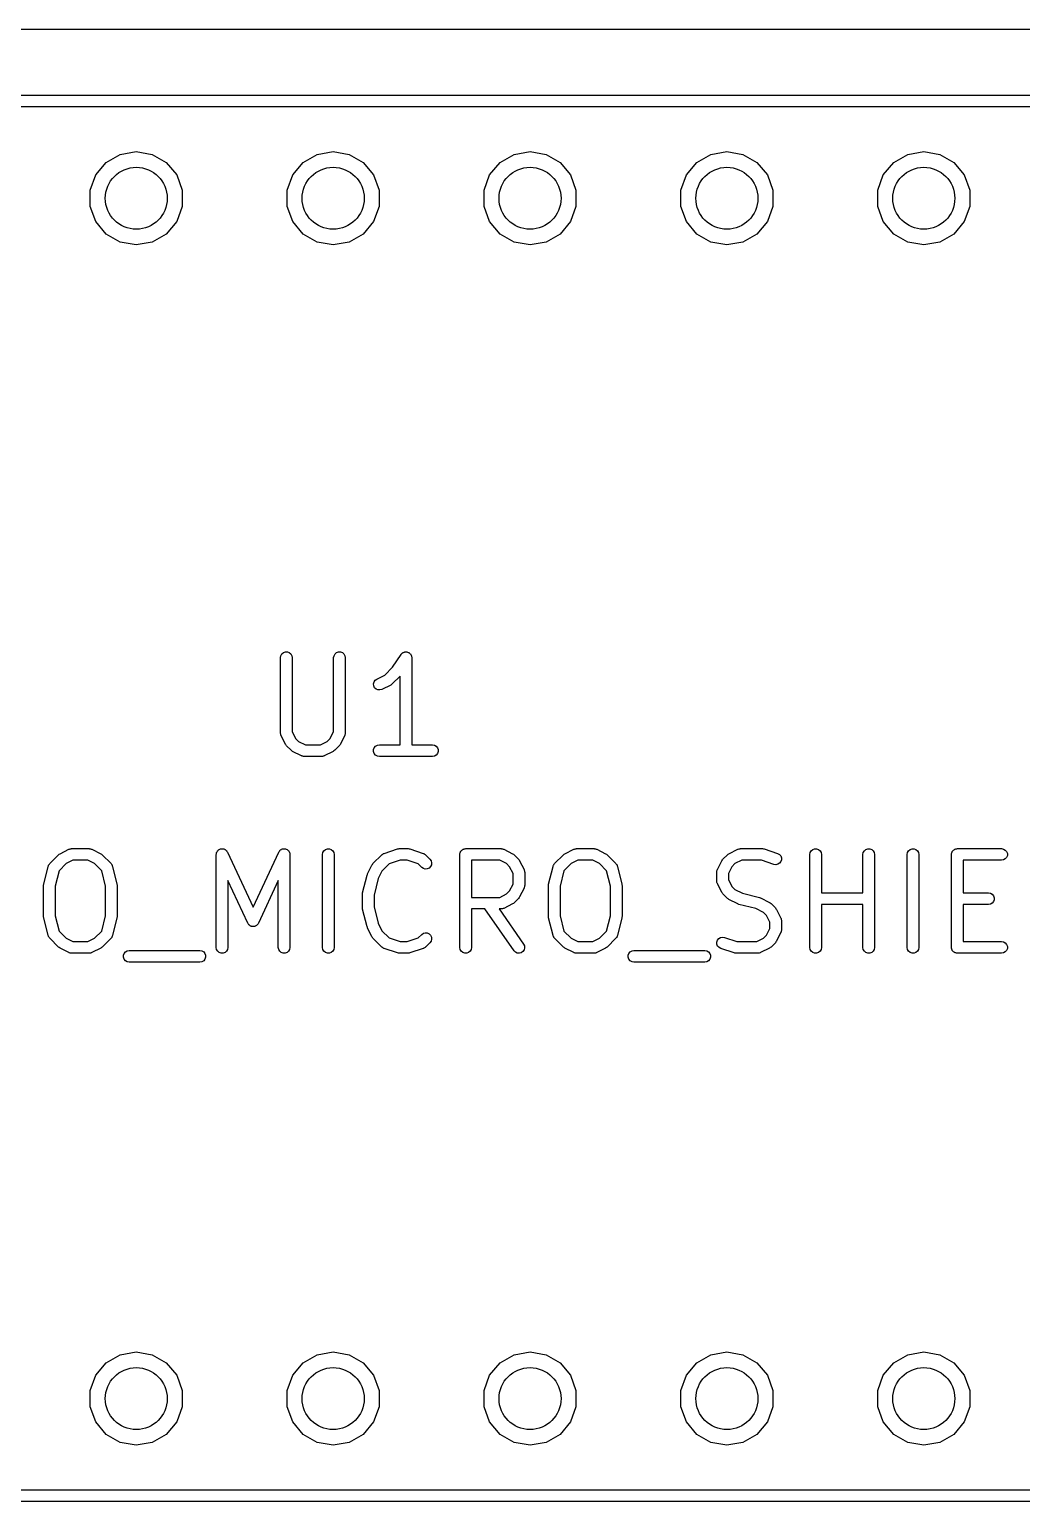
# Model space of a CAD drawing. Header units: millimetres. Extents: x 99 to 267, y 100 to 221.
# Drawn here: x 240.74 to 253.54, y 198.95 to 217.95 of the extents above; entities that cross this region are included whole.
import ezdxf

# ---------------------------------------------------------------- set-up
doc = ezdxf.new("R2010")
doc.units = ezdxf.units.MM
doc.layers.add('BLACK', color=7, linetype='Continuous')
doc.layers.add('PCB', color=4, linetype='Continuous')
doc.layers.get('0').off()

# ---------------------------------------------------------------- blocks, each defined once
blk = doc.blocks.new('PCB外形')
at = {"layer": 'BLACK'}
blk.add_line((202.925, -28.075), (35.5, -28.075), dxfattribs=at)
blk = doc.blocks.new('PCB詳細')
at = {"layer": 'BLACK'}
for p, q in [((154.5, -28.925), (202.5, -28.925)), ((202.425, -29.075), (154.575, -29.075)), ((177.798, -29.9529), (177.933, -29.7926)), ((177.933, -29.7926), (178.114, -29.688)), ((178.114, -29.688), (178.32, -29.6517)), ((178.32, -29.6517), (178.526, -29.688)), ((178.526, -29.688), (178.707, -29.7926)), ((178.707, -29.7926), (178.842, -29.9529)), ((180.338, -29.9529), (180.473, -29.7926)), ((180.473, -29.7926), (180.654, -29.688)), ((180.654, -29.688), (180.86, -29.6517)), ((180.86, -29.6517), (181.066, -29.688)), ((181.066, -29.688), (181.247, -29.7926)), ((181.247, -29.7926), (181.382, -29.9529)), ((182.878, -29.9529), (183.013, -29.7926)), ((183.013, -29.7926), (183.194, -29.688)), ((183.194, -29.688), (183.4, -29.6517)), ((183.4, -29.6517), (183.606, -29.688)), ((183.606, -29.688), (183.787, -29.7926)), ((183.787, -29.7926), (183.922, -29.9529)), ((185.418, -29.9529), (185.553, -29.7926)), ((185.553, -29.7926), (185.734, -29.688)), ((185.734, -29.688), (185.94, -29.6517)), ((185.94, -29.6517), (186.146, -29.688)), ((186.146, -29.688), (186.327, -29.7926)), ((186.327, -29.7926), (186.462, -29.9529)), ((187.958, -29.9529), (188.093, -29.7926)), ((188.093, -29.7926), (188.274, -29.688)), ((188.274, -29.688), (188.48, -29.6517)), ((188.48, -29.6517), (188.686, -29.688)), ((188.686, -29.688), (188.867, -29.7926)), ((188.867, -29.7926), (189.002, -29.9529)), ((177.727, -30.1494), (177.798, -29.9529)), ((178.842, -29.9529), (178.913, -30.1494)), ((180.267, -30.1494), (180.338, -29.9529)), ((181.382, -29.9529), (181.453, -30.1494)), ((182.807, -30.1494), (182.878, -29.9529)), ((183.922, -29.9529), (183.993, -30.1494)), ((185.347, -30.1494), (185.418, -29.9529)), ((186.462, -29.9529), (186.533, -30.1494)), ((187.887, -30.1494), (187.958, -29.9529)), ((189.002, -29.9529), (189.073, -30.1494)), ((177.727, -30.3586), (177.727, -30.1494)), ((178.913, -30.1494), (178.913, -30.3586)), ((180.267, -30.3586), (180.267, -30.1494)), ((181.453, -30.1494), (181.453, -30.3586)), ((182.807, -30.3586), (182.807, -30.1494)), ((183.993, -30.1494), (183.993, -30.3586)), ((185.347, -30.3586), (185.347, -30.1494)), ((186.533, -30.1494), (186.533, -30.3586)), ((187.887, -30.3586), (187.887, -30.1494)), ((189.073, -30.1494), (189.073, -30.3586)), ((177.798, -30.5551), (177.727, -30.3586)), ((178.913, -30.3586), (178.842, -30.5551)), ((180.338, -30.5551), (180.267, -30.3586)), ((181.453, -30.3586), (181.382, -30.5551)), ((182.878, -30.5551), (182.807, -30.3586)), ((183.993, -30.3586), (183.922, -30.5551)), ((185.418, -30.5551), (185.347, -30.3586)), ((186.533, -30.3586), (186.462, -30.5551)), ((187.958, -30.5551), (187.887, -30.3586)), ((189.073, -30.3586), (189.002, -30.5551)), ((177.933, -30.7154), (177.798, -30.5551)), ((178.842, -30.5551), (178.707, -30.7154)), ((180.473, -30.7154), (180.338, -30.5551)), ((181.382, -30.5551), (181.247, -30.7154)), ((183.013, -30.7154), (182.878, -30.5551)), ((183.922, -30.5551), (183.787, -30.7154)), ((185.553, -30.7154), (185.418, -30.5551)), ((186.462, -30.5551), (186.327, -30.7154)), ((188.093, -30.7154), (187.958, -30.5551)), ((189.002, -30.5551), (188.867, -30.7154)), ((178.114, -30.82), (177.933, -30.7154)), ((178.707, -30.7154), (178.526, -30.82)), ((180.654, -30.82), (180.473, -30.7154)), ((181.247, -30.7154), (181.066, -30.82)), ((183.194, -30.82), (183.013, -30.7154)), ((183.787, -30.7154), (183.606, -30.82)), ((185.734, -30.82), (185.553, -30.7154)), ((186.327, -30.7154), (186.146, -30.82)), ((188.274, -30.82), (188.093, -30.7154)), ((188.867, -30.7154), (188.686, -30.82)), ((178.32, -30.8563), (178.114, -30.82)), ((178.526, -30.82), (178.32, -30.8563)), ((180.86, -30.8563), (180.654, -30.82)), ((181.066, -30.82), (180.86, -30.8563)), ((183.4, -30.8563), (183.194, -30.82)), ((183.606, -30.82), (183.4, -30.8563)), ((185.94, -30.8563), (185.734, -30.82)), ((186.146, -30.82), (185.94, -30.8563)), ((188.48, -30.8563), (188.274, -30.82)), ((188.686, -30.82), (188.48, -30.8563)), ((180.181, -36.1829), (180.185, -36.1572)), ((180.181, -37.1543), (180.181, -36.1829)), ((180.185, -36.1572), (180.198, -36.1346)), ((180.198, -36.1346), (180.218, -36.1179)), ((180.218, -36.1179), (180.243, -36.109)), ((180.243, -36.109), (180.269, -36.109)), ((180.269, -36.109), (180.293, -36.1179)), ((180.293, -36.1179), (180.313, -36.1346)), ((180.313, -36.1346), (180.326, -36.1572)), ((180.326, -36.1572), (180.331, -36.1829)), ((180.331, -36.1829), (180.331, -37.1366)), ((180.866, -36.1829), (180.871, -36.1572)), ((180.866, -37.1366), (180.866, -36.1829)), ((180.871, -36.1572), (180.884, -36.1346)), ((180.884, -36.1346), (180.904, -36.1179)), ((180.904, -36.1179), (180.928, -36.109)), ((180.928, -36.109), (180.954, -36.109)), ((180.954, -36.109), (180.979, -36.1179)), ((180.979, -36.1179), (180.999, -36.1346)), ((180.999, -36.1346), (181.012, -36.1572)), ((181.012, -36.1572), (181.016, -36.1829)), ((181.016, -36.1829), (181.016, -37.1543)), ((181.626, -36.3065), (181.736, -36.1413)), ((181.736, -36.1413), (181.739, -36.1382)), ((181.739, -36.1382), (181.741, -36.1346)), ((181.741, -36.1346), (181.748, -36.1289)), ((181.748, -36.1289), (181.754, -36.1224)), ((181.754, -36.1224), (181.758, -36.1206)), ((181.758, -36.1206), (181.761, -36.1179)), ((181.761, -36.1179), (181.769, -36.1148)), ((181.769, -36.1148), (181.778, -36.1109)), ((181.778, -36.1109), (181.782, -36.1104)), ((181.782, -36.1104), (181.786, -36.109)), ((181.786, -36.109), (181.795, -36.109)), ((181.795, -36.109), (181.803, -36.108)), ((181.803, -36.108), (181.807, -36.109)), ((181.807, -36.109), (181.812, -36.109)), ((181.812, -36.109), (181.82, -36.1121)), ((181.82, -36.1121), (181.829, -36.1142)), ((181.829, -36.1142), (181.832, -36.1165)), ((181.832, -36.1165), (181.836, -36.1179)), ((181.836, -36.1179), (181.843, -36.1237)), ((181.843, -36.1237), (181.85, -36.1286)), ((181.85, -36.1286), (181.853, -36.132)), ((181.853, -36.132), (181.856, -36.1346)), ((181.856, -36.1346), (181.861, -36.1424)), ((181.861, -36.1424), (181.866, -36.1496)), ((181.866, -36.1496), (181.867, -36.1536)), ((181.867, -36.1536), (181.869, -36.1572)), ((181.869, -36.1572), (181.871, -36.166)), ((181.871, -36.166), (181.873, -36.1746)), ((181.873, -36.1746), (181.873, -36.1788)), ((181.873, -36.1788), (181.874, -36.1829)), ((181.874, -36.1829), (181.874, -37.3079)), ((181.387, -36.4959), (181.401, -36.4741)), ((181.401, -36.4741), (181.422, -36.4586)), ((181.422, -36.4586), (181.526, -36.4069)), ((181.526, -36.4069), (181.626, -36.3065)), ((181.724, -36.4211), (181.623, -36.5216)), ((181.724, -37.3079), (181.724, -36.4211)), ((181.381, -36.5212), (181.387, -36.4959)), ((181.384, -36.5471), (181.381, -36.5212)), ((181.395, -36.5704), (181.384, -36.5471)), ((181.414, -36.5883), (181.395, -36.5704)), ((181.438, -36.5987), (181.414, -36.5883)), ((181.464, -36.6002), (181.438, -36.5987)), ((181.489, -36.5928), (181.464, -36.6002)), ((181.604, -36.5357), (181.489, -36.5928)), ((181.613, -36.5285), (181.604, -36.5357)), ((181.623, -36.5216), (181.613, -36.5285)), ((180.181, -37.1585), (180.181, -37.1543)), ((180.181, -37.1629), (180.181, -37.1585)), ((180.184, -37.1713), (180.181, -37.1629)), ((180.185, -37.1799), (180.184, -37.1713)), ((180.187, -37.1837), (180.185, -37.1799)), ((180.189, -37.1878), (180.187, -37.1837)), ((180.246, -37.3021), (180.189, -37.1878)), ((180.331, -37.1366), (180.374, -37.2241)), ((180.374, -37.2241), (180.414, -37.2641)), ((180.783, -37.2641), (180.823, -37.2241)), ((180.823, -37.2241), (180.866, -37.1366)), ((181.009, -37.1878), (180.951, -37.3021)), ((181.01, -37.1837), (181.009, -37.1878)), ((181.012, -37.1799), (181.01, -37.1837)), ((181.013, -37.1713), (181.012, -37.1799)), ((181.016, -37.1629), (181.013, -37.1713)), ((181.016, -37.1543), (181.016, -37.1585)), ((181.016, -37.1585), (181.016, -37.1629)), ((180.253, -37.3118), (180.246, -37.3021)), ((180.26, -37.3216), (180.253, -37.3118)), ((180.317, -37.3787), (180.26, -37.3216)), ((180.327, -37.3856), (180.317, -37.3787)), ((180.336, -37.3928), (180.327, -37.3856)), ((180.451, -37.4499), (180.336, -37.3928)), ((180.414, -37.2641), (180.502, -37.3079)), ((180.502, -37.3079), (180.695, -37.3079)), ((180.695, -37.3079), (180.783, -37.2641)), ((180.861, -37.3928), (180.746, -37.4499)), ((180.87, -37.3856), (180.861, -37.3928)), ((180.88, -37.3787), (180.87, -37.3856)), ((180.937, -37.3216), (180.88, -37.3787)), ((180.944, -37.3118), (180.937, -37.3216)), ((180.951, -37.3021), (180.944, -37.3118)), ((181.382, -37.3698), (181.391, -37.3454)), ((181.382, -37.3959), (181.382, -37.3698)), ((181.391, -37.4204), (181.382, -37.3959)), ((181.391, -37.3454), (181.408, -37.3254)), ((181.408, -37.4403), (181.391, -37.4204)), ((181.408, -37.3254), (181.43, -37.3124)), ((181.43, -37.3124), (181.456, -37.3079)), ((181.456, -37.3079), (181.724, -37.3079)), ((181.874, -37.3079), (182.141, -37.3079)), ((182.141, -37.3079), (182.167, -37.3124)), ((182.167, -37.3124), (182.19, -37.3254)), ((182.19, -37.3254), (182.206, -37.3454)), ((182.206, -37.4204), (182.19, -37.4403)), ((182.206, -37.3454), (182.215, -37.3698)), ((182.215, -37.3959), (182.206, -37.4204)), ((182.215, -37.3698), (182.215, -37.3959)), ((180.455, -37.4512), (180.451, -37.4499)), ((180.459, -37.4533), (180.455, -37.4512)), ((180.467, -37.4549), (180.459, -37.4533)), ((180.476, -37.4574), (180.467, -37.4549)), ((180.48, -37.4571), (180.476, -37.4574)), ((180.484, -37.4579), (180.48, -37.4571)), ((180.713, -37.4579), (180.484, -37.4579)), ((180.717, -37.4571), (180.713, -37.4579)), ((180.721, -37.4574), (180.717, -37.4571)), ((180.73, -37.4549), (180.721, -37.4574)), ((180.739, -37.4533), (180.73, -37.4549)), ((180.742, -37.4512), (180.739, -37.4533)), ((180.746, -37.4499), (180.742, -37.4512)), ((181.43, -37.4533), (181.408, -37.4403)), ((181.456, -37.4579), (181.43, -37.4533)), ((182.141, -37.4579), (181.456, -37.4579)), ((182.167, -37.4533), (182.141, -37.4579)), ((182.19, -37.4403), (182.167, -37.4533)), ((177.203, -38.8413), (177.317, -38.727)), ((177.317, -38.727), (177.327, -38.7201)), ((177.327, -38.7201), (177.336, -38.7129)), ((177.336, -38.7129), (177.451, -38.6558)), ((177.451, -38.6558), (177.455, -38.6545)), ((177.455, -38.6545), (177.459, -38.6524)), ((177.459, -38.6524), (177.467, -38.6509)), ((177.467, -38.6509), (177.476, -38.6483)), ((177.476, -38.6483), (177.48, -38.6486)), ((177.48, -38.6486), (177.484, -38.6479)), ((177.484, -38.6479), (177.713, -38.6479)), ((177.713, -38.6479), (177.717, -38.6486)), ((177.717, -38.6486), (177.721, -38.6483)), ((177.721, -38.6483), (177.73, -38.6509)), ((177.73, -38.6509), (177.739, -38.6524)), ((177.739, -38.6524), (177.742, -38.6545)), ((177.742, -38.6545), (177.746, -38.6558)), ((177.746, -38.6558), (177.861, -38.7129)), ((177.861, -38.7129), (177.87, -38.7201)), ((177.87, -38.7201), (177.88, -38.727)), ((177.88, -38.727), (177.994, -38.8413)), ((179.352, -38.7229), (179.354, -38.7132)), ((179.352, -39.9229), (179.352, -38.7229)), ((179.354, -38.7132), (179.355, -38.7035)), ((179.355, -38.7035), (179.356, -38.7005)), ((179.356, -38.7005), (179.357, -38.6972)), ((179.357, -38.6972), (179.362, -38.6887)), ((179.362, -38.6887), (179.366, -38.6799)), ((179.366, -38.6799), (179.368, -38.6775)), ((179.368, -38.6775), (179.37, -38.6746)), ((179.37, -38.6746), (179.377, -38.6684)), ((179.377, -38.6684), (179.384, -38.6614)), ((179.384, -38.6614), (179.387, -38.66)), ((179.387, -38.66), (179.39, -38.6579)), ((179.39, -38.6579), (179.399, -38.6546)), ((179.399, -38.6546), (179.408, -38.6504)), ((179.408, -38.6504), (179.411, -38.6501)), ((179.411, -38.6501), (179.414, -38.649)), ((179.414, -38.649), (179.424, -38.649)), ((179.424, -38.649), (179.434, -38.6481)), ((179.434, -38.6481), (179.437, -38.649)), ((179.437, -38.649), (179.44, -38.649)), ((179.44, -38.649), (179.449, -38.6523)), ((179.449, -38.6523), (179.459, -38.6549)), ((179.459, -38.6549), (179.462, -38.6568)), ((179.462, -38.6568), (179.465, -38.6579)), ((179.465, -38.6579), (179.472, -38.6642)), ((179.472, -38.6642), (179.48, -38.6698)), ((179.48, -38.6698), (179.482, -38.6725)), ((179.482, -38.6725), (179.485, -38.6746)), ((179.485, -38.6746), (179.489, -38.6831)), ((179.489, -38.6831), (179.495, -38.6911)), ((179.495, -38.6911), (179.827, -39.4026)), ((179.827, -39.4026), (180.159, -38.6911)), ((180.159, -38.6911), (180.165, -38.6831)), ((180.165, -38.6831), (180.17, -38.6746)), ((180.17, -38.6746), (180.172, -38.6725)), ((180.172, -38.6725), (180.174, -38.6698)), ((180.174, -38.6698), (180.182, -38.6642)), ((180.182, -38.6642), (180.19, -38.6579)), ((180.19, -38.6579), (180.193, -38.6568)), ((180.193, -38.6568), (180.195, -38.6549)), ((180.195, -38.6549), (180.205, -38.6523)), ((180.205, -38.6523), (180.214, -38.649)), ((180.214, -38.649), (180.217, -38.649)), ((180.217, -38.649), (180.221, -38.6481)), ((180.221, -38.6481), (180.23, -38.649)), ((180.23, -38.649), (180.24, -38.649)), ((180.24, -38.649), (180.243, -38.6501)), ((180.243, -38.6501), (180.247, -38.6504)), ((180.247, -38.6504), (180.255, -38.6546)), ((180.255, -38.6546), (180.265, -38.6579)), ((180.265, -38.6579), (180.267, -38.66)), ((180.267, -38.66), (180.27, -38.6614)), ((180.27, -38.6614), (180.277, -38.6684)), ((180.277, -38.6684), (180.285, -38.6746)), ((180.285, -38.6746), (180.286, -38.6775)), ((180.286, -38.6775), (180.289, -38.6799)), ((180.289, -38.6799), (180.293, -38.6887)), ((180.293, -38.6887), (180.298, -38.6972)), ((180.298, -38.6972), (180.298, -38.7005)), ((180.298, -38.7005), (180.3, -38.7035)), ((180.3, -38.7035), (180.3, -38.7132)), ((180.3, -38.7132), (180.302, -38.7229)), ((180.302, -38.7229), (180.302, -39.9229)), ((180.724, -38.7229), (180.728, -38.6972)), ((180.724, -39.9229), (180.724, -38.7229)), ((180.728, -38.6972), (180.741, -38.6746)), ((180.741, -38.6746), (180.761, -38.6579)), ((180.761, -38.6579), (180.786, -38.649)), ((180.786, -38.649), (180.812, -38.649)), ((180.812, -38.649), (180.836, -38.6579)), ((180.836, -38.6579), (180.856, -38.6746)), ((180.856, -38.6746), (180.869, -38.6972)), ((180.869, -38.6972), (180.874, -38.7229)), ((180.874, -38.7229), (180.874, -39.9229)), ((181.374, -38.8413), (181.488, -38.727)), ((181.488, -38.727), (181.492, -38.7245)), ((181.492, -38.7245), (181.495, -38.7213)), ((181.495, -38.7213), (181.503, -38.7171)), ((181.503, -38.7171), (181.51, -38.712)), ((181.51, -38.712), (181.514, -38.7109)), ((181.514, -38.7109), (181.518, -38.7088)), ((181.518, -38.7088), (181.689, -38.6517)), ((181.689, -38.6517), (181.701, -38.6499)), ((181.701, -38.6499), (181.713, -38.6479)), ((181.713, -38.6479), (181.827, -38.6479)), ((181.827, -38.6479), (181.839, -38.6499)), ((181.839, -38.6499), (181.851, -38.6517)), ((181.851, -38.6517), (182.022, -38.7088)), ((182.022, -38.7088), (182.026, -38.7109)), ((182.026, -38.7109), (182.03, -38.712)), ((182.03, -38.712), (182.037, -38.7171)), ((182.037, -38.7171), (182.045, -38.7213)), ((182.045, -38.7213), (182.048, -38.7245)), ((182.048, -38.7245), (182.052, -38.727)), ((182.052, -38.727), (182.109, -38.7841)), ((182.495, -38.7229), (182.496, -38.7164)), ((182.495, -39.9229), (182.495, -38.7229)), ((182.496, -38.7098), (182.498, -38.7037)), ((182.496, -38.7164), (182.496, -38.7098)), ((182.498, -38.7037), (182.5, -38.6972)), ((182.5, -38.6972), (182.503, -38.6915)), ((182.503, -38.6915), (182.505, -38.6854)), ((182.505, -38.6854), (182.509, -38.6803)), ((182.509, -38.6803), (182.513, -38.6746)), ((182.513, -38.6746), (182.518, -38.6704)), ((182.518, -38.6704), (182.522, -38.6654)), ((182.522, -38.6654), (182.527, -38.6621)), ((182.527, -38.6621), (182.532, -38.6579)), ((182.532, -38.6579), (182.539, -38.6557)), ((182.539, -38.6557), (182.544, -38.6524)), ((182.544, -38.6524), (182.551, -38.6512)), ((182.551, -38.6512), (182.557, -38.649)), ((182.557, -38.649), (182.564, -38.649)), ((182.564, -38.649), (182.57, -38.6479)), ((182.57, -38.6479), (183.027, -38.6479)), ((183.027, -38.6479), (183.031, -38.6486)), ((183.031, -38.6486), (183.036, -38.6483)), ((183.036, -38.6483), (183.044, -38.6509)), ((183.044, -38.6509), (183.053, -38.6524)), ((183.053, -38.6524), (183.057, -38.6545)), ((183.057, -38.6545), (183.061, -38.6558)), ((183.061, -38.6558), (183.175, -38.7129)), ((183.175, -38.7129), (183.185, -38.7201)), ((183.185, -38.7201), (183.194, -38.727)), ((183.194, -38.727), (183.252, -38.7841)), ((183.717, -38.8413), (183.831, -38.727)), ((183.831, -38.727), (183.841, -38.7201)), ((183.841, -38.7201), (183.851, -38.7129)), ((183.851, -38.7129), (183.965, -38.6558)), ((183.965, -38.6558), (183.969, -38.6545)), ((183.969, -38.6545), (183.973, -38.6524)), ((183.973, -38.6524), (183.982, -38.6509)), ((183.982, -38.6509), (183.99, -38.6483)), ((183.99, -38.6483), (183.994, -38.6486)), ((183.994, -38.6486), (183.999, -38.6479)), ((183.999, -38.6479), (184.227, -38.6479)), ((184.227, -38.6479), (184.231, -38.6486)), ((184.231, -38.6486), (184.236, -38.6483)), ((184.236, -38.6483), (184.244, -38.6509)), ((184.244, -38.6509), (184.253, -38.6524)), ((184.253, -38.6524), (184.257, -38.6545)), ((184.257, -38.6545), (184.261, -38.6558)), ((184.261, -38.6558), (184.375, -38.7129)), ((184.375, -38.7129), (184.385, -38.7201)), ((184.385, -38.7201), (184.394, -38.727)), ((184.394, -38.727), (184.509, -38.8413)), ((185.888, -38.7841), (185.946, -38.727)), ((185.946, -38.727), (185.955, -38.7201)), ((185.955, -38.7201), (185.965, -38.7129)), ((185.965, -38.7129), (186.079, -38.6558)), ((186.079, -38.6558), (186.083, -38.6545)), ((186.083, -38.6545), (186.087, -38.6524)), ((186.087, -38.6524), (186.096, -38.6509)), ((186.096, -38.6509), (186.104, -38.6483)), ((186.104, -38.6483), (186.109, -38.6486)), ((186.109, -38.6486), (186.113, -38.6479)), ((186.113, -38.6479), (186.399, -38.6479)), ((186.399, -38.6479), (186.41, -38.6499)), ((186.41, -38.6499), (186.422, -38.6517)), ((186.422, -38.6517), (186.594, -38.7088)), ((186.594, -38.7088), (186.617, -38.7213)), ((186.617, -38.7213), (186.634, -38.7407)), ((186.634, -38.7407), (186.643, -38.765)), ((187.009, -38.7229), (187.014, -38.6972)), ((187.009, -39.9229), (187.009, -38.7229)), ((187.014, -38.6972), (187.027, -38.6746)), ((187.027, -38.6746), (187.047, -38.6579)), ((187.047, -38.6579), (187.071, -38.649)), ((187.071, -38.649), (187.097, -38.649)), ((187.097, -38.649), (187.122, -38.6579)), ((187.122, -38.6579), (187.142, -38.6746)), ((187.142, -38.6746), (187.155, -38.6972)), ((187.155, -38.6972), (187.159, -38.7229)), ((187.159, -38.7229), (187.159, -39.2193)), ((187.695, -38.7229), (187.7, -38.6972)), ((187.695, -39.2193), (187.695, -38.7229)), ((187.7, -38.6972), (187.713, -38.6746)), ((187.713, -38.6746), (187.733, -38.6579)), ((187.733, -38.6579), (187.757, -38.649)), ((187.757, -38.649), (187.783, -38.649)), ((187.783, -38.649), (187.808, -38.6579)), ((187.808, -38.6579), (187.827, -38.6746)), ((187.827, -38.6746), (187.84, -38.6972)), ((187.84, -38.6972), (187.845, -38.7229)), ((187.845, -38.7229), (187.845, -39.9229)), ((188.266, -38.7229), (188.271, -38.6972)), ((188.266, -39.9229), (188.266, -38.7229)), ((188.271, -38.6972), (188.284, -38.6746)), ((188.284, -38.6746), (188.304, -38.6579)), ((188.304, -38.6579), (188.328, -38.649)), ((188.328, -38.649), (188.354, -38.649)), ((188.354, -38.649), (188.379, -38.6579)), ((188.379, -38.6579), (188.399, -38.6746)), ((188.399, -38.6746), (188.412, -38.6972)), ((188.412, -38.6972), (188.416, -38.7229)), ((188.416, -38.7229), (188.416, -39.9229)), ((188.838, -38.7229), (188.839, -38.7164)), ((188.838, -39.9229), (188.838, -38.7229)), ((188.839, -38.7098), (188.841, -38.7037)), ((188.839, -38.7164), (188.839, -38.7098)), ((188.841, -38.7037), (188.842, -38.6972)), ((188.842, -38.6972), (188.846, -38.6915)), ((188.846, -38.6915), (188.848, -38.6854)), ((188.848, -38.6854), (188.852, -38.6803)), ((188.852, -38.6803), (188.855, -38.6746)), ((188.855, -38.6746), (188.86, -38.6704)), ((188.86, -38.6704), (188.865, -38.6654)), ((188.865, -38.6654), (188.87, -38.6621)), ((188.87, -38.6621), (188.875, -38.6579)), ((188.875, -38.6579), (188.882, -38.6557)), ((188.882, -38.6557), (188.887, -38.6524)), ((188.887, -38.6524), (188.894, -38.6512)), ((188.894, -38.6512), (188.9, -38.649)), ((188.9, -38.649), (188.906, -38.649)), ((188.906, -38.649), (188.913, -38.6479)), ((188.913, -38.6479), (189.484, -38.6479)), ((189.484, -38.6479), (189.51, -38.6524)), ((189.51, -38.6524), (189.532, -38.6654)), ((189.532, -38.6654), (189.549, -38.6854)), ((189.549, -38.6854), (189.558, -38.7098)), ((189.558, -38.7359), (189.549, -38.7604)), ((189.558, -38.7098), (189.558, -38.7359)), ((177.126, -39.1047), (177.183, -38.8761)), ((177.183, -38.8761), (177.186, -38.8695)), ((177.186, -38.8695), (177.188, -38.8626)), ((177.188, -38.8626), (177.191, -38.8577)), ((177.191, -38.8577), (177.194, -38.8523)), ((177.194, -38.8523), (177.199, -38.8471)), ((177.199, -38.8471), (177.203, -38.8413)), ((177.323, -38.9326), (177.274, -39.1321)), ((177.414, -38.8416), (177.323, -38.9326)), ((177.502, -38.7979), (177.414, -38.8416)), ((177.695, -38.7979), (177.502, -38.7979)), ((177.783, -38.8416), (177.695, -38.7979)), ((177.874, -38.9326), (177.783, -38.8416)), ((177.924, -39.1321), (177.874, -38.9326)), ((177.994, -38.8413), (177.999, -38.8471)), ((177.999, -38.8471), (178.004, -38.8523)), ((178.004, -38.8523), (178.006, -38.8577)), ((178.006, -38.8577), (178.009, -38.8626)), ((178.009, -38.8626), (178.011, -38.8695)), ((178.011, -38.8695), (178.014, -38.8761)), ((178.014, -38.8761), (178.071, -39.1047)), ((181.303, -38.975), (181.36, -38.8607)), ((181.36, -38.8607), (181.367, -38.8511)), ((181.367, -38.8511), (181.374, -38.8413)), ((181.489, -38.9387), (181.441, -39.0347)), ((181.582, -38.8456), (181.489, -38.9387)), ((181.725, -38.7979), (181.582, -38.8456)), ((181.815, -38.7979), (181.725, -38.7979)), ((181.958, -38.8456), (181.815, -38.7979)), ((182.003, -38.8902), (181.958, -38.8456)), ((182.024, -38.9051), (182.003, -38.8902)), ((182.049, -38.9119), (182.024, -38.9051)), ((182.075, -38.9096), (182.049, -38.9119)), ((182.099, -38.8986), (182.075, -38.9096)), ((182.117, -38.8802), (182.099, -38.8986)), ((182.109, -38.7841), (182.124, -38.8054)), ((182.128, -38.8566), (182.117, -38.8802)), ((182.124, -38.8054), (182.13, -38.8306)), ((182.13, -38.8306), (182.128, -38.8566)), ((182.645, -38.7979), (182.645, -39.2764)), ((183.009, -38.7979), (182.645, -38.7979)), ((183.097, -38.8416), (183.009, -38.7979)), ((183.137, -38.8816), (183.097, -38.8416)), ((183.181, -38.9691), (183.137, -38.8816)), ((183.252, -38.7841), (183.258, -38.7939)), ((183.258, -38.7939), (183.266, -38.8036)), ((183.266, -38.8036), (183.323, -38.9179)), ((183.323, -38.9179), (183.324, -38.922)), ((183.324, -38.922), (183.326, -38.9258)), ((183.326, -38.9258), (183.328, -38.9344)), ((183.328, -38.9344), (183.33, -38.9429)), ((183.33, -38.9429), (183.33, -38.9472)), ((183.33, -38.9472), (183.331, -38.9514)), ((183.64, -39.1047), (183.697, -38.8761)), ((183.697, -38.8761), (183.7, -38.8695)), ((183.7, -38.8695), (183.702, -38.8626)), ((183.702, -38.8626), (183.705, -38.8577)), ((183.705, -38.8577), (183.708, -38.8523)), ((183.708, -38.8523), (183.713, -38.8471)), ((183.713, -38.8471), (183.717, -38.8413)), ((183.838, -38.9326), (183.788, -39.1321)), ((183.929, -38.8416), (183.838, -38.9326)), ((184.016, -38.7979), (183.929, -38.8416)), ((184.209, -38.7979), (184.016, -38.7979)), ((184.297, -38.8416), (184.209, -38.7979)), ((184.388, -38.9326), (184.297, -38.8416)), ((184.438, -39.1321), (184.388, -38.9326)), ((184.509, -38.8413), (184.513, -38.8471)), ((184.513, -38.8471), (184.518, -38.8523)), ((184.518, -38.8523), (184.52, -38.8577)), ((184.52, -38.8577), (184.524, -38.8626)), ((184.524, -38.8626), (184.526, -38.8695)), ((184.526, -38.8695), (184.528, -38.8761)), ((184.528, -38.8761), (184.586, -39.1047)), ((185.809, -38.9514), (185.81, -38.9472)), ((185.81, -38.9429), (185.812, -38.9344)), ((185.81, -38.9472), (185.81, -38.9429)), ((185.812, -38.9344), (185.814, -38.9258)), ((185.814, -38.9258), (185.816, -38.922)), ((185.816, -38.922), (185.817, -38.9179)), ((185.817, -38.9179), (185.874, -38.8036)), ((185.874, -38.8036), (185.882, -38.794)), ((185.882, -38.794), (185.888, -38.7841)), ((186.003, -38.8816), (185.959, -38.9691)), ((186.043, -38.8416), (186.003, -38.8816)), ((186.131, -38.7979), (186.043, -38.8416)), ((186.386, -38.7979), (186.131, -38.7979)), ((186.546, -38.8512), (186.386, -38.7979)), ((186.572, -38.855), (186.546, -38.8512)), ((186.598, -38.8498), (186.572, -38.855)), ((186.62, -38.8361), (186.598, -38.8498)), ((186.636, -38.8157), (186.62, -38.8361)), ((186.644, -38.791), (186.636, -38.8157)), ((186.643, -38.765), (186.644, -38.791)), ((189.484, -38.7979), (188.988, -38.7979)), ((188.988, -38.7979), (188.988, -39.2193)), ((189.51, -38.7933), (189.484, -38.7979)), ((189.532, -38.7803), (189.51, -38.7933)), ((189.549, -38.7604), (189.532, -38.7803)), ((177.124, -39.1229), (177.125, -39.1138)), ((177.124, -39.5229), (177.124, -39.1229)), ((177.125, -39.1138), (177.126, -39.1047)), ((177.274, -39.1321), (177.274, -39.5136)), ((177.924, -39.5136), (177.924, -39.1321)), ((178.071, -39.1047), (178.072, -39.1138)), ((178.072, -39.1138), (178.074, -39.1229)), ((178.074, -39.1229), (178.074, -39.5229)), ((179.759, -39.6117), (179.502, -39.0609)), ((179.502, -39.0609), (179.502, -39.9229)), ((180.152, -39.0609), (179.895, -39.6117)), ((180.152, -39.9229), (180.152, -39.0609)), ((181.24, -39.219), (181.297, -38.9904)), ((181.297, -38.9904), (181.301, -38.9829)), ((181.301, -38.9829), (181.303, -38.975)), ((181.441, -39.0347), (181.388, -39.2464)), ((183.137, -39.1927), (183.181, -39.1052)), ((183.181, -39.1052), (183.181, -38.9691)), ((183.328, -39.1399), (183.326, -39.1485)), ((183.33, -39.1314), (183.328, -39.1399)), ((183.331, -39.1229), (183.33, -39.1271)), ((183.33, -39.1271), (183.33, -39.1314)), ((183.331, -38.9514), (183.331, -39.1229)), ((183.638, -39.1229), (183.639, -39.1138)), ((183.638, -39.5229), (183.638, -39.1229)), ((183.639, -39.1138), (183.64, -39.1047)), ((183.788, -39.1321), (183.788, -39.5136)), ((184.438, -39.5136), (184.438, -39.1321)), ((184.586, -39.1047), (184.586, -39.1138)), ((184.586, -39.1138), (184.588, -39.1229)), ((184.588, -39.1229), (184.588, -39.5229)), ((185.809, -39.0657), (185.809, -38.9514)), ((185.81, -39.07), (185.809, -39.0657)), ((185.81, -39.0743), (185.81, -39.07)), ((185.812, -39.0827), (185.81, -39.0743)), ((185.814, -39.0914), (185.812, -39.0827)), ((185.816, -39.0951), (185.814, -39.0914)), ((185.817, -39.0993), (185.816, -39.0951)), ((185.874, -39.2135), (185.817, -39.0993)), ((185.959, -38.9691), (185.959, -39.048)), ((185.959, -39.048), (186.003, -39.1356)), ((186.003, -39.1356), (186.043, -39.1755)), ((181.238, -39.2371), (181.239, -39.2281)), ((181.238, -39.4086), (181.238, -39.2371)), ((181.239, -39.2281), (181.24, -39.219)), ((181.388, -39.2464), (181.388, -39.3993)), ((182.645, -39.2764), (183.009, -39.2764)), ((183.009, -39.2764), (183.097, -39.2326)), ((183.097, -39.2326), (183.137, -39.1927)), ((183.252, -39.2902), (183.194, -39.3473)), ((183.258, -39.2803), (183.252, -39.2902)), ((183.266, -39.2707), (183.258, -39.2803)), ((183.323, -39.1564), (183.266, -39.2707)), ((183.324, -39.1523), (183.323, -39.1564)), ((183.326, -39.1485), (183.324, -39.1523)), ((185.882, -39.2232), (185.874, -39.2135)), ((185.888, -39.233), (185.882, -39.2232)), ((185.946, -39.2902), (185.888, -39.233)), ((185.955, -39.2971), (185.946, -39.2902)), ((185.965, -39.3042), (185.955, -39.2971)), ((186.079, -39.3614), (185.965, -39.3042)), ((186.043, -39.1755), (186.139, -39.2235)), ((186.139, -39.2235), (186.36, -39.2787)), ((186.36, -39.2787), (186.367, -39.282)), ((186.367, -39.282), (186.375, -39.2843)), ((186.375, -39.2843), (186.489, -39.3415)), ((187.159, -39.2193), (187.695, -39.2193)), ((188.988, -39.2193), (189.313, -39.2193)), ((189.313, -39.2193), (189.339, -39.2238)), ((189.339, -39.2238), (189.361, -39.2368)), ((189.361, -39.2368), (189.378, -39.2568)), ((189.378, -39.2568), (189.387, -39.2813)), ((189.387, -39.3073), (189.378, -39.3318)), ((189.387, -39.2813), (189.387, -39.3073)), ((177.274, -39.5136), (177.323, -39.7131)), ((177.874, -39.7131), (177.924, -39.5136)), ((181.239, -39.4176), (181.238, -39.4086)), ((181.24, -39.4268), (181.239, -39.4176)), ((181.297, -39.6553), (181.24, -39.4268)), ((181.388, -39.3993), (181.441, -39.611)), ((182.817, -39.4264), (182.645, -39.4264)), ((182.645, -39.4264), (182.645, -39.9229)), ((183.194, -39.9659), (182.817, -39.4264)), ((183.027, -39.4264), (183, -39.4264)), ((183, -39.4264), (183.317, -39.8798)), ((183.031, -39.4257), (183.027, -39.4264)), ((183.036, -39.4259), (183.031, -39.4257)), ((183.044, -39.4234), (183.036, -39.4259)), ((183.053, -39.4219), (183.044, -39.4234)), ((183.057, -39.4197), (183.053, -39.4219)), ((183.061, -39.4185), (183.057, -39.4197)), ((183.175, -39.3614), (183.061, -39.4185)), ((183.185, -39.3542), (183.175, -39.3614)), ((183.194, -39.3473), (183.185, -39.3542)), ((183.788, -39.5136), (183.838, -39.7131)), ((184.388, -39.7131), (184.438, -39.5136)), ((186.087, -39.3637), (186.079, -39.3614)), ((186.095, -39.367), (186.087, -39.3637)), ((186.315, -39.4222), (186.095, -39.367)), ((186.411, -39.4702), (186.315, -39.4222)), ((186.451, -39.5101), (186.411, -39.4702)), ((186.495, -39.5977), (186.451, -39.5101)), ((186.489, -39.3415), (186.499, -39.3486)), ((186.499, -39.3486), (186.509, -39.3555)), ((186.509, -39.3555), (186.566, -39.4127)), ((186.566, -39.4127), (186.573, -39.4225)), ((186.573, -39.4225), (186.58, -39.4322)), ((186.58, -39.4322), (186.637, -39.5465)), ((187.695, -39.3693), (187.159, -39.3693)), ((187.159, -39.3693), (187.159, -39.9229)), ((187.695, -39.9229), (187.695, -39.3693)), ((189.313, -39.3693), (188.988, -39.3693)), ((188.988, -39.3693), (188.988, -39.8479)), ((189.339, -39.3648), (189.313, -39.3693)), ((189.361, -39.3517), (189.339, -39.3648)), ((189.378, -39.3318), (189.361, -39.3517)), ((177.125, -39.5319), (177.124, -39.5229)), ((177.126, -39.541), (177.125, -39.5319)), ((177.183, -39.7696), (177.126, -39.541)), ((178.071, -39.541), (178.014, -39.7696)), ((178.072, -39.5319), (178.071, -39.541)), ((178.074, -39.5229), (178.072, -39.5319)), ((179.763, -39.6171), (179.759, -39.6117)), ((179.766, -39.623), (179.763, -39.6171)), ((179.77, -39.6277), (179.766, -39.623)), ((179.774, -39.633), (179.77, -39.6277)), ((179.779, -39.6368), (179.774, -39.633)), ((179.784, -39.6414), (179.779, -39.6368)), ((179.79, -39.6442), (179.784, -39.6414)), ((179.795, -39.648), (179.79, -39.6442)), ((179.802, -39.6497), (179.795, -39.648)), ((179.808, -39.6524), (179.802, -39.6497)), ((179.814, -39.653), (179.808, -39.6524)), ((179.821, -39.6547), (179.814, -39.653)), ((179.827, -39.6541), (179.821, -39.6547)), ((179.834, -39.6547), (179.827, -39.6541)), ((179.84, -39.653), (179.834, -39.6547)), ((179.847, -39.6524), (179.84, -39.653)), ((179.853, -39.6497), (179.847, -39.6524)), ((179.859, -39.648), (179.853, -39.6497)), ((179.864, -39.6442), (179.859, -39.648)), ((179.87, -39.6414), (179.864, -39.6442)), ((179.875, -39.6368), (179.87, -39.6414)), ((179.88, -39.633), (179.875, -39.6368)), ((179.884, -39.6277), (179.88, -39.633)), ((179.889, -39.623), (179.884, -39.6277)), ((179.891, -39.6171), (179.889, -39.623)), ((179.895, -39.6117), (179.891, -39.6171)), ((181.301, -39.6628), (181.297, -39.6553)), ((181.303, -39.6707), (181.301, -39.6628)), ((181.36, -39.785), (181.303, -39.6707)), ((181.441, -39.611), (181.489, -39.707)), ((181.489, -39.707), (181.582, -39.8002)), ((183.639, -39.5319), (183.638, -39.5229)), ((183.64, -39.541), (183.639, -39.5319)), ((183.697, -39.7696), (183.64, -39.541)), ((184.586, -39.541), (184.528, -39.7696)), ((184.588, -39.5229), (184.586, -39.5319)), ((184.586, -39.5319), (184.586, -39.541)), ((186.451, -39.7641), (186.495, -39.6766)), ((186.495, -39.6766), (186.495, -39.5977)), ((186.637, -39.5465), (186.638, -39.5506)), ((186.638, -39.5506), (186.64, -39.5543)), ((186.64, -39.5543), (186.642, -39.563)), ((186.642, -39.563), (186.645, -39.5714)), ((186.645, -39.7029), (186.642, -39.7113)), ((186.645, -39.5714), (186.644, -39.5757)), ((186.644, -39.5757), (186.645, -39.58)), ((186.645, -39.6943), (186.644, -39.6985)), ((186.644, -39.6985), (186.645, -39.7029)), ((186.645, -39.58), (186.645, -39.6943)), ((177.186, -39.7762), (177.183, -39.7696)), ((177.188, -39.7831), (177.186, -39.7762)), ((177.191, -39.788), (177.188, -39.7831)), ((177.194, -39.7934), (177.191, -39.788)), ((177.199, -39.7986), (177.194, -39.7934)), ((177.203, -39.8045), (177.199, -39.7986)), ((177.317, -39.9187), (177.203, -39.8045)), ((177.323, -39.7131), (177.414, -39.8041)), ((177.414, -39.8041), (177.502, -39.8479)), ((177.502, -39.8479), (177.695, -39.8479)), ((177.695, -39.8479), (177.783, -39.8041)), ((177.783, -39.8041), (177.874, -39.7131)), ((177.994, -39.8045), (177.88, -39.9187)), ((177.999, -39.7986), (177.994, -39.8045)), ((178.004, -39.7934), (177.999, -39.7986)), ((178.006, -39.788), (178.004, -39.7934)), ((178.009, -39.7831), (178.006, -39.788)), ((178.011, -39.7762), (178.009, -39.7831)), ((178.014, -39.7696), (178.011, -39.7762)), ((181.367, -39.7946), (181.36, -39.785)), ((181.374, -39.8045), (181.367, -39.7946)), ((181.488, -39.9187), (181.374, -39.8045)), ((181.582, -39.8002), (181.725, -39.8479)), ((181.725, -39.8479), (181.815, -39.8479)), ((181.815, -39.8479), (181.958, -39.8002)), ((181.958, -39.8002), (182.003, -39.7555)), ((182.003, -39.7555), (182.024, -39.7406)), ((182.024, -39.7406), (182.049, -39.7339)), ((182.049, -39.7339), (182.075, -39.7361)), ((182.109, -39.8616), (182.052, -39.9187)), ((182.075, -39.7361), (182.099, -39.7471)), ((182.099, -39.7471), (182.117, -39.7656)), ((182.124, -39.8403), (182.109, -39.8616)), ((182.117, -39.7656), (182.128, -39.7892)), ((182.13, -39.8151), (182.124, -39.8403)), ((182.128, -39.7892), (182.13, -39.8151)), ((183.317, -39.8798), (183.328, -39.9035)), ((183.7, -39.7762), (183.697, -39.7696)), ((183.702, -39.7831), (183.7, -39.7762)), ((183.705, -39.788), (183.702, -39.7831)), ((183.708, -39.7934), (183.705, -39.788)), ((183.713, -39.7986), (183.708, -39.7934)), ((183.717, -39.8045), (183.713, -39.7986)), ((183.831, -39.9187), (183.717, -39.8045)), ((183.838, -39.7131), (183.929, -39.8041)), ((183.929, -39.8041), (184.016, -39.8479)), ((184.016, -39.8479), (184.209, -39.8479)), ((184.209, -39.8479), (184.297, -39.8041)), ((184.297, -39.8041), (184.388, -39.7131)), ((184.509, -39.8045), (184.394, -39.9187)), ((184.513, -39.7986), (184.509, -39.8045)), ((184.518, -39.7934), (184.513, -39.7986)), ((184.52, -39.788), (184.518, -39.7934)), ((184.524, -39.7831), (184.52, -39.788)), ((184.526, -39.7762), (184.524, -39.7831)), ((184.528, -39.7696), (184.526, -39.7762)), ((185.81, -39.8547), (185.818, -39.83)), ((185.811, -39.8807), (185.81, -39.8547)), ((185.82, -39.905), (185.811, -39.8807)), ((185.818, -39.83), (185.835, -39.8096)), ((185.835, -39.8096), (185.857, -39.796)), ((185.857, -39.796), (185.882, -39.7907)), ((185.882, -39.7907), (185.908, -39.7946)), ((185.908, -39.7946), (186.068, -39.8479)), ((186.068, -39.8479), (186.324, -39.8479)), ((186.324, -39.8479), (186.411, -39.8041)), ((186.411, -39.8041), (186.451, -39.7641)), ((186.566, -39.8616), (186.509, -39.9187)), ((186.573, -39.8518), (186.566, -39.8616)), ((186.58, -39.8421), (186.573, -39.8518)), ((186.637, -39.7278), (186.58, -39.8421)), ((186.638, -39.7237), (186.637, -39.7278)), ((186.64, -39.7199), (186.638, -39.7237)), ((186.642, -39.7113), (186.64, -39.7199)), ((188.988, -39.8479), (189.484, -39.8479)), ((189.484, -39.8479), (189.51, -39.8524)), ((189.51, -39.8524), (189.532, -39.8654)), ((189.532, -39.8654), (189.549, -39.8854)), ((189.549, -39.8854), (189.558, -39.9098)), ((177.327, -39.9256), (177.317, -39.9187)), ((177.336, -39.9328), (177.327, -39.9256)), ((177.451, -39.9899), (177.336, -39.9328)), ((177.455, -39.9912), (177.451, -39.9899)), ((177.459, -39.9933), (177.455, -39.9912)), ((177.467, -39.9949), (177.459, -39.9933)), ((177.476, -39.9974), (177.467, -39.9949)), ((177.48, -39.9971), (177.476, -39.9974)), ((177.484, -39.9979), (177.48, -39.9971)), ((177.713, -39.9979), (177.484, -39.9979)), ((177.717, -39.9971), (177.713, -39.9979)), ((177.721, -39.9974), (177.717, -39.9971)), ((177.73, -39.9949), (177.721, -39.9974)), ((177.739, -39.9933), (177.73, -39.9949)), ((177.742, -39.9912), (177.739, -39.9933)), ((177.746, -39.9899), (177.742, -39.9912)), ((177.861, -39.9328), (177.746, -39.9899)), ((177.87, -39.9256), (177.861, -39.9328)), ((177.88, -39.9187), (177.87, -39.9256)), ((178.153, -40.0241), (178.162, -39.9996)), ((178.153, -40.0502), (178.153, -40.0241)), ((178.162, -40.0746), (178.153, -40.0502)), ((178.162, -39.9996), (178.179, -39.9797)), ((178.179, -40.0946), (178.162, -40.0746)), ((178.179, -39.9797), (178.201, -39.9667)), ((178.201, -39.9667), (178.227, -39.9621)), ((178.227, -39.9621), (179.141, -39.9621)), ((179.141, -39.9621), (179.167, -39.9667)), ((179.167, -39.9667), (179.19, -39.9797)), ((179.19, -39.9797), (179.206, -39.9996)), ((179.206, -40.0746), (179.19, -40.0946)), ((179.206, -39.9996), (179.215, -40.0241)), ((179.215, -40.0502), (179.206, -40.0746)), ((179.215, -40.0241), (179.215, -40.0502)), ((179.357, -39.9485), (179.352, -39.9229)), ((179.37, -39.9711), (179.357, -39.9485)), ((179.39, -39.9878), (179.37, -39.9711)), ((179.414, -39.9967), (179.39, -39.9878)), ((179.44, -39.9967), (179.414, -39.9967)), ((179.465, -39.9878), (179.44, -39.9967)), ((179.485, -39.9711), (179.465, -39.9878)), ((179.498, -39.9485), (179.485, -39.9711)), ((179.502, -39.9229), (179.498, -39.9485)), ((180.157, -39.9485), (180.152, -39.9229)), ((180.17, -39.9711), (180.157, -39.9485)), ((180.19, -39.9878), (180.17, -39.9711)), ((180.214, -39.9967), (180.19, -39.9878)), ((180.24, -39.9967), (180.214, -39.9967)), ((180.265, -39.9878), (180.24, -39.9967)), ((180.285, -39.9711), (180.265, -39.9878)), ((180.298, -39.9485), (180.285, -39.9711)), ((180.302, -39.9229), (180.298, -39.9485)), ((180.728, -39.9485), (180.724, -39.9229)), ((180.741, -39.9711), (180.728, -39.9485)), ((180.761, -39.9878), (180.741, -39.9711)), ((180.786, -39.9967), (180.761, -39.9878)), ((180.812, -39.9967), (180.786, -39.9967)), ((180.836, -39.9878), (180.812, -39.9967)), ((180.856, -39.9711), (180.836, -39.9878)), ((180.869, -39.9485), (180.856, -39.9711)), ((180.874, -39.9229), (180.869, -39.9485)), ((181.492, -39.9212), (181.488, -39.9187)), ((181.495, -39.9245), (181.492, -39.9212)), ((181.503, -39.9286), (181.495, -39.9245)), ((181.51, -39.9337), (181.503, -39.9286)), ((181.514, -39.9348), (181.51, -39.9337)), ((181.518, -39.9369), (181.514, -39.9348)), ((181.689, -39.994), (181.518, -39.9369)), ((181.701, -39.9958), (181.689, -39.994)), ((181.713, -39.9979), (181.701, -39.9958)), ((181.827, -39.9979), (181.713, -39.9979)), ((181.839, -39.9958), (181.827, -39.9979)), ((181.851, -39.994), (181.839, -39.9958)), ((182.022, -39.9369), (181.851, -39.994)), ((182.026, -39.9348), (182.022, -39.9369)), ((182.03, -39.9337), (182.026, -39.9348)), ((182.037, -39.9286), (182.03, -39.9337)), ((182.045, -39.9245), (182.037, -39.9286)), ((182.048, -39.9212), (182.045, -39.9245)), ((182.052, -39.9187), (182.048, -39.9212)), ((182.5, -39.9485), (182.495, -39.9229)), ((182.513, -39.9711), (182.5, -39.9485)), ((182.532, -39.9878), (182.513, -39.9711)), ((182.557, -39.9967), (182.532, -39.9878)), ((182.583, -39.9967), (182.557, -39.9967)), ((182.607, -39.9878), (182.583, -39.9967)), ((182.627, -39.9711), (182.607, -39.9878)), ((182.64, -39.9485), (182.627, -39.9711)), ((182.645, -39.9229), (182.64, -39.9485)), ((183.213, -39.9843), (183.194, -39.9659)), ((183.236, -39.9953), (183.213, -39.9843)), ((183.262, -39.9976), (183.236, -39.9953)), ((183.287, -39.9908), (183.262, -39.9976)), ((183.309, -39.9759), (183.287, -39.9908)), ((183.324, -39.9546), (183.309, -39.9759)), ((183.33, -39.9294), (183.324, -39.9546)), ((183.328, -39.9035), (183.33, -39.9294)), ((183.841, -39.9256), (183.831, -39.9187)), ((183.851, -39.9328), (183.841, -39.9256)), ((183.965, -39.9899), (183.851, -39.9328)), ((183.969, -39.9912), (183.965, -39.9899)), ((183.973, -39.9933), (183.969, -39.9912)), ((183.982, -39.9949), (183.973, -39.9933)), ((183.99, -39.9974), (183.982, -39.9949)), ((183.994, -39.9971), (183.99, -39.9974)), ((183.999, -39.9979), (183.994, -39.9971)), ((184.227, -39.9979), (183.999, -39.9979)), ((184.231, -39.9971), (184.227, -39.9979)), ((184.236, -39.9974), (184.231, -39.9971)), ((184.244, -39.9949), (184.236, -39.9974)), ((184.253, -39.9933), (184.244, -39.9949)), ((184.257, -39.9912), (184.253, -39.9933)), ((184.261, -39.9899), (184.257, -39.9912)), ((184.375, -39.9328), (184.261, -39.9899)), ((184.385, -39.9256), (184.375, -39.9328)), ((184.394, -39.9187), (184.385, -39.9256)), ((184.668, -40.0241), (184.676, -39.9996)), ((184.668, -40.0502), (184.668, -40.0241)), ((184.676, -40.0746), (184.668, -40.0502)), ((184.676, -39.9996), (184.693, -39.9797)), ((184.693, -40.0946), (184.676, -40.0746)), ((184.693, -39.9797), (184.716, -39.9667)), ((184.716, -39.9667), (184.741, -39.9621)), ((184.741, -39.9621), (185.656, -39.9621)), ((185.656, -39.9621), (185.681, -39.9667)), ((185.681, -39.9667), (185.704, -39.9797)), ((185.704, -39.9797), (185.721, -39.9996)), ((185.721, -40.0746), (185.704, -40.0946)), ((185.721, -39.9996), (185.73, -40.0241)), ((185.73, -40.0502), (185.721, -40.0746)), ((185.73, -40.0241), (185.73, -40.0502)), ((185.838, -39.9245), (185.82, -39.905)), ((185.861, -39.9369), (185.838, -39.9245)), ((186.032, -39.994), (185.861, -39.9369)), ((186.044, -39.9958), (186.032, -39.994)), ((186.056, -39.9979), (186.044, -39.9958)), ((186.341, -39.9979), (186.056, -39.9979)), ((186.346, -39.9971), (186.341, -39.9979)), ((186.35, -39.9974), (186.346, -39.9971)), ((186.358, -39.9949), (186.35, -39.9974)), ((186.367, -39.9933), (186.358, -39.9949)), ((186.371, -39.9912), (186.367, -39.9933)), ((186.375, -39.9899), (186.371, -39.9912)), ((186.489, -39.9328), (186.375, -39.9899)), ((186.499, -39.9256), (186.489, -39.9328)), ((186.509, -39.9187), (186.499, -39.9256)), ((187.014, -39.9485), (187.009, -39.9229)), ((187.027, -39.9711), (187.014, -39.9485)), ((187.047, -39.9878), (187.027, -39.9711)), ((187.071, -39.9967), (187.047, -39.9878)), ((187.097, -39.9967), (187.071, -39.9967)), ((187.122, -39.9878), (187.097, -39.9967)), ((187.142, -39.9711), (187.122, -39.9878)), ((187.155, -39.9485), (187.142, -39.9711)), ((187.159, -39.9229), (187.155, -39.9485)), ((187.7, -39.9485), (187.695, -39.9229)), ((187.713, -39.9711), (187.7, -39.9485)), ((187.733, -39.9878), (187.713, -39.9711)), ((187.757, -39.9967), (187.733, -39.9878)), ((187.783, -39.9967), (187.757, -39.9967)), ((187.808, -39.9878), (187.783, -39.9967)), ((187.827, -39.9711), (187.808, -39.9878)), ((187.84, -39.9485), (187.827, -39.9711)), ((187.845, -39.9229), (187.84, -39.9485)), ((188.271, -39.9485), (188.266, -39.9229)), ((188.284, -39.9711), (188.271, -39.9485)), ((188.304, -39.9878), (188.284, -39.9711)), ((188.328, -39.9967), (188.304, -39.9878)), ((188.354, -39.9967), (188.328, -39.9967)), ((188.379, -39.9878), (188.354, -39.9967)), ((188.399, -39.9711), (188.379, -39.9878)), ((188.412, -39.9485), (188.399, -39.9711)), ((188.416, -39.9229), (188.412, -39.9485)), ((188.839, -39.9293), (188.838, -39.9229)), ((188.839, -39.9359), (188.839, -39.9293)), ((188.841, -39.942), (188.839, -39.9359)), ((188.842, -39.9485), (188.841, -39.942)), ((188.846, -39.9542), (188.842, -39.9485)), ((188.848, -39.9604), (188.846, -39.9542)), ((188.852, -39.9654), (188.848, -39.9604)), ((188.855, -39.9711), (188.852, -39.9654)), ((188.86, -39.9753), (188.855, -39.9711)), ((188.865, -39.9803), (188.86, -39.9753)), ((188.87, -39.9836), (188.865, -39.9803)), ((188.875, -39.9878), (188.87, -39.9836)), ((188.882, -39.9901), (188.875, -39.9878)), ((188.887, -39.9933), (188.882, -39.9901)), ((188.894, -39.9945), (188.887, -39.9933)), ((188.9, -39.9967), (188.894, -39.9945)), ((188.906, -39.9967), (188.9, -39.9967)), ((188.913, -39.9979), (188.906, -39.9967)), ((189.484, -39.9979), (188.913, -39.9979)), ((189.51, -39.9933), (189.484, -39.9979)), ((189.532, -39.9803), (189.51, -39.9933)), ((189.549, -39.9604), (189.532, -39.9803)), ((189.558, -39.9359), (189.549, -39.9604)), ((189.558, -39.9098), (189.558, -39.9359)), ((178.201, -40.1076), (178.179, -40.0946)), ((178.227, -40.1121), (178.201, -40.1076)), ((179.141, -40.1121), (178.227, -40.1121)), ((179.167, -40.1076), (179.141, -40.1121)), ((179.19, -40.0946), (179.167, -40.1076)), ((184.716, -40.1076), (184.693, -40.0946)), ((184.741, -40.1121), (184.716, -40.1076)), ((185.656, -40.1121), (184.741, -40.1121)), ((185.681, -40.1076), (185.656, -40.1121)), ((185.704, -40.0946), (185.681, -40.1076)), ((177.933, -45.2846), (178.114, -45.18)), ((178.114, -45.18), (178.32, -45.1437)), ((178.32, -45.1437), (178.526, -45.18)), ((178.526, -45.18), (178.707, -45.2846)), ((180.473, -45.2846), (180.654, -45.18)), ((180.654, -45.18), (180.86, -45.1437)), ((180.86, -45.1437), (181.066, -45.18)), ((181.066, -45.18), (181.247, -45.2846)), ((183.013, -45.2846), (183.194, -45.18)), ((183.194, -45.18), (183.4, -45.1437)), ((183.4, -45.1437), (183.606, -45.18)), ((183.606, -45.18), (183.787, -45.2846)), ((185.553, -45.2846), (185.734, -45.18)), ((185.734, -45.18), (185.94, -45.1437)), ((185.94, -45.1437), (186.146, -45.18)), ((186.146, -45.18), (186.327, -45.2846)), ((188.093, -45.2846), (188.274, -45.18)), ((188.274, -45.18), (188.48, -45.1437)), ((188.48, -45.1437), (188.686, -45.18)), ((188.686, -45.18), (188.867, -45.2846)), ((177.798, -45.4449), (177.933, -45.2846)), ((178.707, -45.2846), (178.842, -45.4449)), ((180.338, -45.4449), (180.473, -45.2846)), ((181.247, -45.2846), (181.382, -45.4449)), ((182.878, -45.4449), (183.013, -45.2846)), ((183.787, -45.2846), (183.922, -45.4449)), ((185.418, -45.4449), (185.553, -45.2846)), ((186.327, -45.2846), (186.462, -45.4449)), ((187.958, -45.4449), (188.093, -45.2846)), ((188.867, -45.2846), (189.002, -45.4449)), ((177.727, -45.6414), (177.798, -45.4449)), ((178.842, -45.4449), (178.913, -45.6414)), ((180.267, -45.6414), (180.338, -45.4449)), ((181.382, -45.4449), (181.453, -45.6414)), ((182.807, -45.6414), (182.878, -45.4449)), ((183.922, -45.4449), (183.993, -45.6414)), ((185.347, -45.6414), (185.418, -45.4449)), ((186.462, -45.4449), (186.533, -45.6414)), ((187.887, -45.6414), (187.958, -45.4449)), ((189.002, -45.4449), (189.073, -45.6414)), ((177.727, -45.8506), (177.727, -45.6414)), ((178.913, -45.6414), (178.913, -45.8506)), ((180.267, -45.8506), (180.267, -45.6414)), ((181.453, -45.6414), (181.453, -45.8506)), ((182.807, -45.8506), (182.807, -45.6414)), ((183.993, -45.6414), (183.993, -45.8506)), ((185.347, -45.8506), (185.347, -45.6414)), ((186.533, -45.6414), (186.533, -45.8506)), ((187.887, -45.8506), (187.887, -45.6414)), ((189.073, -45.6414), (189.073, -45.8506)), ((177.798, -46.0471), (177.727, -45.8506)), ((178.913, -45.8506), (178.842, -46.0471)), ((180.338, -46.0471), (180.267, -45.8506)), ((181.453, -45.8506), (181.382, -46.0471)), ((182.878, -46.0471), (182.807, -45.8506)), ((183.993, -45.8506), (183.922, -46.0471)), ((185.418, -46.0471), (185.347, -45.8506)), ((186.533, -45.8506), (186.462, -46.0471)), ((187.958, -46.0471), (187.887, -45.8506)), ((189.073, -45.8506), (189.002, -46.0471)), ((177.933, -46.2074), (177.798, -46.0471)), ((178.842, -46.0471), (178.707, -46.2074)), ((180.473, -46.2074), (180.338, -46.0471)), ((181.382, -46.0471), (181.247, -46.2074)), ((183.013, -46.2074), (182.878, -46.0471)), ((183.922, -46.0471), (183.787, -46.2074)), ((185.553, -46.2074), (185.418, -46.0471)), ((186.462, -46.0471), (186.327, -46.2074)), ((188.093, -46.2074), (187.958, -46.0471)), ((189.002, -46.0471), (188.867, -46.2074)), ((178.114, -46.312), (177.933, -46.2074)), ((178.32, -46.3483), (178.114, -46.312)), ((178.526, -46.312), (178.32, -46.3483)), ((178.707, -46.2074), (178.526, -46.312)), ((180.654, -46.312), (180.473, -46.2074)), ((180.86, -46.3483), (180.654, -46.312)), ((181.066, -46.312), (180.86, -46.3483)), ((181.247, -46.2074), (181.066, -46.312)), ((183.194, -46.312), (183.013, -46.2074)), ((183.4, -46.3483), (183.194, -46.312)), ((183.606, -46.312), (183.4, -46.3483)), ((183.787, -46.2074), (183.606, -46.312)), ((185.734, -46.312), (185.553, -46.2074)), ((185.94, -46.3483), (185.734, -46.312)), ((186.146, -46.312), (185.94, -46.3483)), ((186.327, -46.2074), (186.146, -46.312)), ((188.274, -46.312), (188.093, -46.2074)), ((188.48, -46.3483), (188.274, -46.312)), ((188.686, -46.312), (188.48, -46.3483)), ((188.867, -46.2074), (188.686, -46.312)), ((154.575, -46.925), (202.425, -46.925)), ((202.5, -47.075), (154.5, -47.075))]:
    blk.add_line(p, q, dxfattribs=at)
for centre in [(178.32, -30.254), (180.86, -30.254), (183.4, -30.254), (185.94, -30.254), (188.48, -30.254), (178.32, -45.746), (180.86, -45.746), (183.4, -45.746), (185.94, -45.746), (188.48, -45.746)]:
    blk.add_circle(centre, 0.4, dxfattribs=at)
at = {"linetype": 'ByBlock'}
blk.add_blockref('PCB外形', (0, 0), dxfattribs=at)

msp = doc.modelspace()

# ---------------------------------------------------------------- block references
at = {"layer": 'PCB'}
msp.add_blockref('PCB詳細', (63.803, 246.025), dxfattribs=at)

doc.saveas('drawing.dxf')
